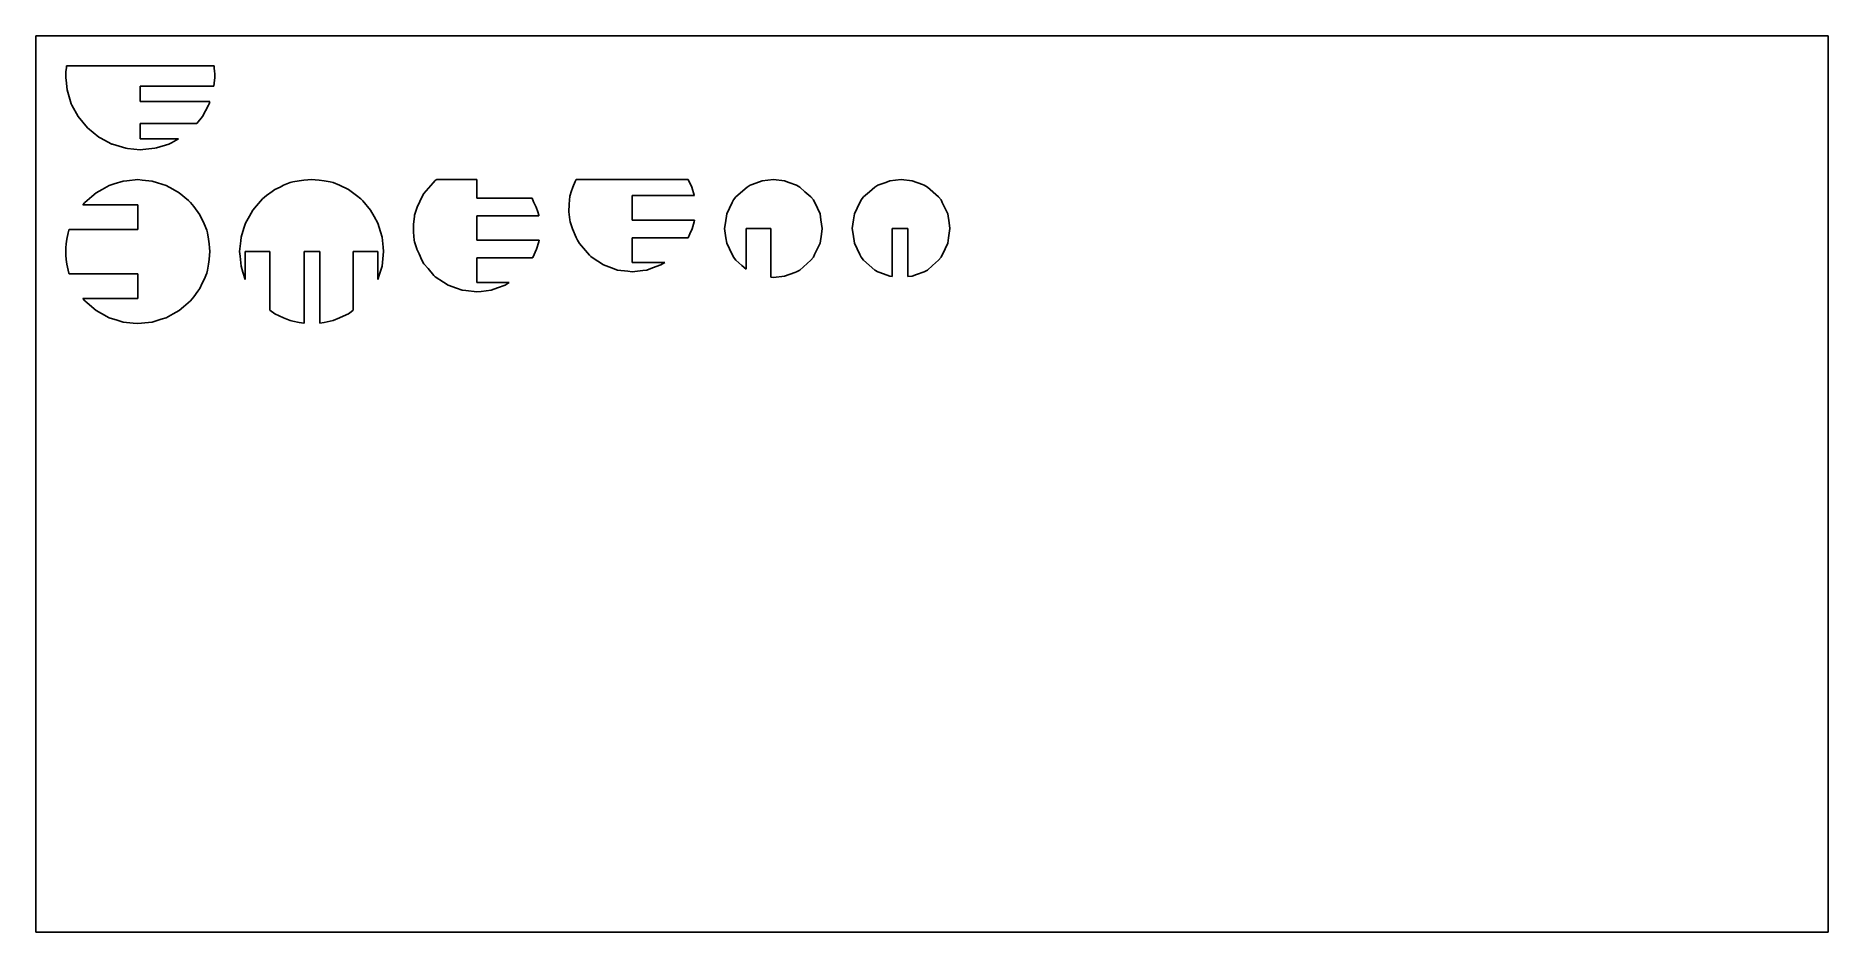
# Model space of a CAD drawing. Header units: metres. Extents: x 0 to 600, y 0 to 300.
import ezdxf

# ---------------------------------------------------------------- set-up
doc = ezdxf.new("R2010")
doc.units = ezdxf.units.M

msp = doc.modelspace()

# ---------------------------------------------------------------- linework, layer by layer
at = {"layer": 'C-1'}
for p, q in [((127.674285, 242.662691), (129.444748, 246.469775)), ((129.444748, 246.469775), (129.905241, 247.25164)), ((129.905241, 247.25164), (132.997356, 250.787625)), ((132.997356, 250.787625), (133.693655, 251.583877)), ((133.693655, 251.583877), (133.982871, 251.799285)), ((133.982871, 251.799285), (134.118439, 251.885439)), ((134.118439, 251.885439), (147.582911, 251.885439)), ((147.582911, 251.885439), (147.582911, 245.657908)), ((126.79617, 239.946165), (127.674285, 242.662691)), ((147.582911, 245.657908), (166.098628, 245.657908)), ((166.098628, 245.657908), (166.63899, 244.495951)), ((166.63899, 244.495951), (166.63899, 244.495951)), ((166.63899, 244.495951), (167.491537, 242.662691)), ((167.491537, 242.662691), (167.997732, 241.096733)), ((167.997732, 241.096733), (167.997732, 241.096733)), ((167.997732, 241.096733), (168.369652, 239.946165)), ((126.412862, 234.319433), (126.426867, 236.904323)), ((126.679159, 231.642101), (126.412862, 234.319433)), ((126.426867, 236.904323), (126.724017, 239.60345)), ((126.724017, 239.60345), (126.79617, 239.946165)), ((168.398955, 239.806979), (147.582911, 239.806979)), ((147.582911, 239.806979), (147.582911, 231.559606)), ((168.369652, 239.946165), (168.398955, 239.806979)), ((126.79617, 231.05857), (126.679159, 231.642101)), ((127.534272, 228.661186), (126.79617, 231.05857)), ((127.542599, 228.634142), (127.534272, 228.661186)), ((127.534272, 228.661186), (127.534272, 228.661186)), ((128.268526, 227.025298), (127.542599, 228.634142)), ((147.582911, 231.559606), (168.470121, 231.559606)), ((167.623223, 228.634142), (166.337287, 225.784177)), ((168.369652, 231.05857), (167.623223, 228.634142)), ((168.470121, 231.559606), (168.369652, 231.05857)), ((129.214064, 224.929743), (128.268526, 227.025298)), ((128.268526, 227.025298), (128.268526, 227.025298)), ((129.905241, 223.732285), (129.214064, 224.929743)), ((131.28756, 222.119318), (129.905241, 223.732285)), ((133.262315, 219.815063), (131.28756, 222.119318)), ((166.303221, 225.708678), (147.582911, 225.708678)), ((147.582911, 225.708678), (147.582911, 217.461304)), ((166.337287, 225.784177), (166.303221, 225.708678)), ((166.337287, 225.784177), (166.337287, 225.784177)), ((133.693655, 219.388474), (133.262315, 219.815063)), ((136.490747, 217.586782), (133.693655, 219.388474)), ((138.015825, 216.604434), (136.490747, 217.586782)), ((140.796292, 215.588013), (138.015825, 216.604434)), ((147.582911, 217.461304), (158.480272, 217.461304)), ((157.149997, 216.604434), (154.524375, 215.644617)), ((158.480272, 217.461304), (157.149997, 216.604434)), ((142.705653, 214.89003), (140.796292, 215.588013)), ((140.796292, 215.588013), (140.796292, 215.588013)), ((143.998202, 214.736617), (142.705653, 214.89003)), ((147.582911, 214.311147), (143.998202, 214.736617)), ((143.998202, 214.736617), (143.998202, 214.736617)), ((149.036576, 214.483683), (147.582911, 214.311147)), ((152.460169, 214.89003), (149.036576, 214.483683)), ((154.524375, 215.644617), (152.460169, 214.89003))]:
    msp.add_line(p, q, dxfattribs=at)
at = {"layer": 'C-2'}
for p, q in [((10.074187, 287.91132), (10.212197, 289.352306)), ((10.212197, 289.352306), (10.276189, 290)), ((10.276189, 290), (59.645354, 290)), ((59.645354, 290), (59.709345, 289.352306)), ((59.709345, 289.352306), (59.847355, 287.91132)), ((10, 286.846601), (10.001088, 286.926523)), ((10.000454, 286.767935), (10, 286.846601)), ((10.002543, 286.68417), (10.000454, 286.767935)), ((10.001088, 286.926523), (10.003944, 287.014482)), ((10.006728, 286.58716), (10.002543, 286.68417)), ((10.003944, 287.014482), (10.009241, 287.120229)), ((10.014124, 286.463256), (10.006728, 286.58716)), ((10.009241, 287.120229), (10.01855, 287.26175)), ((10.027409, 286.283594), (10.014124, 286.463256)), ((10.01855, 287.26175), (10.035857, 287.480984)), ((10.054289, 285.968681), (10.027409, 286.283594)), ((10.035857, 287.480984), (10.074187, 287.91132)), ((10.128305, 285.17696), (10.054289, 285.968681)), ((10.441139, 281.985667), (10.128305, 285.17696)), ((59.598775, 283.193202), (34.960771, 283.193202)), ((34.960771, 283.193202), (34.960771, 277.990089)), ((59.793237, 285.17696), (59.598775, 283.193202)), ((59.867254, 285.968681), (59.793237, 285.17696)), ((59.847355, 287.91132), (59.885685, 287.480984)), ((59.894133, 286.283594), (59.867254, 285.968681)), ((59.885685, 287.480984), (59.902992, 287.26175)), ((59.907418, 286.463256), (59.894133, 286.283594)), ((59.902992, 287.26175), (59.912301, 287.120229)), ((59.914814, 286.58716), (59.907418, 286.463256)), ((59.912301, 287.120229), (59.917598, 287.014482)), ((59.918999, 286.68417), (59.914814, 286.58716)), ((59.917598, 287.014482), (59.920454, 286.926523)), ((59.921088, 286.767935), (59.918999, 286.68417)), ((59.920454, 286.926523), (59.921542, 286.846601)), ((59.921542, 286.846601), (59.921088, 286.767935)), ((11.863782, 277.273636), (10.441139, 281.985667)), ((12.095181, 276.83867), (11.863782, 277.273636)), ((14.17403, 272.961543), (12.095181, 276.83867)), ((34.960771, 277.990089), (58.274069, 277.990089)), ((57.826362, 276.83867), (55.747512, 272.961543)), ((58.05776, 277.273636), (57.826362, 276.83867)), ((58.274069, 277.990089), (58.05776, 277.273636)), ((17.283102, 269.18494), (14.17403, 272.961543)), ((53.871952, 270.683291), (34.960771, 270.683291)), ((34.960771, 270.683291), (34.960771, 265.480178)), ((55.747512, 272.961543), (53.871952, 270.683291)), ((21.071516, 266.085562), (17.283102, 269.18494)), ((21.490535, 265.86229), (21.071516, 266.085562)), ((25.393685, 263.782517), (21.490535, 265.86229)), ((34.960771, 265.480178), (47.713891, 265.480178)), ((45.396246, 264.245233), (44.527857, 263.782517)), ((47.713891, 265.480178), (45.396246, 264.245233)), ((45.396246, 264.245233), (45.396246, 264.245233)), ((25.622622, 263.713286), (25.393685, 263.782517)), ((30.083513, 262.364309), (25.622622, 263.713286)), ((25.622622, 263.713286), (25.622622, 263.713286)), ((30.661827, 262.307527), (30.083513, 262.364309)), ((34.960771, 261.885439), (30.661827, 262.307527)), ((35.800392, 261.967876), (34.960771, 261.885439)), ((39.838029, 262.364309), (35.800392, 261.967876)), ((35.800392, 261.967876), (35.800392, 261.967876)), ((40.430167, 262.543372), (39.838029, 262.364309)), ((44.527857, 263.782517), (40.430167, 262.543372))]:
    msp.add_line(p, q, dxfattribs=at)
at = {"layer": 'C-3'}
for p, q in [((178.484126, 243.631854), (178.781275, 246.330981)), ((178.781275, 246.330981), (178.853428, 246.673696)), ((178.853428, 246.673696), (179.225348, 247.824264)), ((179.225348, 247.824264), (179.225349, 247.824264)), ((179.225349, 247.824264), (179.731543, 249.390222)), ((179.731543, 249.390222), (180.584091, 251.223482)), ((180.584091, 251.223482), (180.89193, 251.885439)), ((180.584091, 251.223482), (180.584091, 251.223482)), ((180.89193, 251.885439), (218.388409, 251.885439)), ((220.456214, 246.53451), (199.640169, 246.53451)), ((199.640169, 246.53451), (199.640169, 238.287137)), ((218.388409, 251.885439), (219.548796, 249.390222)), ((219.548796, 249.390222), (220.426911, 246.673696)), ((220.426911, 246.673696), (220.456214, 246.53451)), ((178.470121, 241.046964), (178.484126, 243.631854)), ((178.736417, 238.369632), (178.470121, 241.046964)), ((178.853428, 237.786101), (178.736417, 238.369632)), ((179.599857, 235.361673), (178.853428, 237.786101)), ((180.885793, 232.511707), (179.599857, 235.361673)), ((199.640169, 238.287137), (220.52738, 238.287137)), ((219.680482, 235.361673), (218.954554, 233.752829)), ((219.688808, 235.388717), (219.680482, 235.361673)), ((220.426911, 237.786101), (219.688808, 235.388717)), ((219.688808, 235.388717), (219.688808, 235.388717)), ((220.52738, 238.287137), (220.426911, 237.786101)), ((181.271322, 231.657274), (180.885793, 232.511707)), ((180.885793, 232.511707), (180.885793, 232.511707)), ((181.9625, 230.459816), (181.271322, 231.657274)), ((185.319574, 226.542594), (181.9625, 230.459816)), ((218.36048, 232.436208), (199.640169, 232.436208)), ((199.640169, 232.436208), (199.640169, 224.188835)), ((218.954554, 233.752829), (218.36048, 232.436208)), ((218.954554, 233.752829), (218.954554, 233.752829)), ((185.750914, 226.116004), (185.319574, 226.542594)), ((186.186498, 225.835432), (185.750914, 226.116004)), ((190.073083, 223.331965), (186.186498, 225.835432)), ((192.698705, 222.372148), (190.073083, 223.331965)), ((194.762912, 221.617561), (192.698705, 222.372148)), ((199.640169, 224.188835), (210.537532, 224.188835)), ((206.426788, 222.315543), (204.517427, 221.617561)), ((209.207256, 223.331965), (206.426788, 222.315543)), ((206.426788, 222.315543), (206.426788, 222.315543)), ((210.537532, 224.188835), (209.207256, 223.331965)), ((198.186505, 221.211213), (194.762912, 221.617561)), ((199.640169, 221.038678), (198.186505, 221.211213)), ((203.224878, 221.464148), (199.640169, 221.038678)), ((204.517427, 221.617561), (203.224878, 221.464148)), ((203.224878, 221.464148), (203.224878, 221.464148))]:
    msp.add_line(p, q, dxfattribs=at)
at = {"layer": 'sheet_boundary'}
for p, q in [((0, 300), (600, 300)), ((0, 0), (0, 300)), ((600, 300), (600, 0)), ((600, 0), (0, 0))]:
    msp.add_line(p, q, dxfattribs=at)
at = {"layer": 'Y-1'}
for p, q in [((233.512671, 245.081494), (234.370061, 246.104024)), ((234.370061, 246.104024), (238.093467, 249.403663)), ((238.093467, 249.403663), (239.131906, 250.003027)), ((239.131906, 250.003027), (239.743151, 250.220279)), ((239.743151, 250.220279), (239.743152, 250.220279)), ((239.743152, 250.220279), (243.168804, 251.43784)), ((243.168804, 251.43784), (246.898411, 251.885439)), ((246.898411, 251.885439), (250.628018, 251.43784)), ((250.628018, 251.43784), (252.047731, 250.93324)), ((252.047731, 250.93324), (254.664915, 250.003027)), ((254.664915, 250.003027), (255.703355, 249.403663)), ((255.703355, 249.403663), (257.46705, 247.840698)), ((257.46705, 247.840698), (259.426761, 246.104024)), ((259.426761, 246.104024), (260.28415, 245.081494)), ((230.825597, 237.444551), (231.280943, 240.391665)), ((231.280943, 240.391665), (233.120983, 244.258385)), ((233.120983, 244.258386), (233.512671, 245.081494)), ((233.120983, 244.258385), (233.120983, 244.258386)), ((260.28415, 245.081494), (261.614817, 242.285189)), ((261.614817, 242.285189), (262.515879, 240.391665)), ((262.515879, 240.391665), (262.824407, 238.394793)), ((230.52738, 235.514407), (230.825597, 237.444551)), ((231.011134, 232.383424), (230.52738, 235.514407)), ((246.003513, 235.514407), (237.75614, 235.514407)), ((237.75614, 235.514407), (237.75614, 221.924087)), ((246.003513, 219.250775), (246.003513, 235.514407)), ((262.824407, 238.394793), (263.269442, 235.514407)), ((263.269442, 235.514407), (262.971224, 233.584264)), ((231.280943, 230.63715), (231.011134, 232.383424)), ((231.011134, 232.383424), (231.011134, 232.383424)), ((232.182005, 228.743626), (231.280943, 230.63715)), ((233.512671, 225.947321), (232.182005, 228.743626)), ((262.515879, 230.63715), (260.675839, 226.770429)), ((262.971224, 233.584264), (262.515879, 230.63715)), ((234.370061, 224.92479), (233.512671, 225.947321)), ((236.329772, 223.188116), (234.370061, 224.92479)), ((237.75614, 221.924087), (236.329772, 223.188116)), ((259.426761, 224.924791), (255.703355, 221.625152)), ((260.28415, 225.947321), (259.426761, 224.924791)), ((260.675839, 226.770429), (260.28415, 225.947321)), ((260.675839, 226.770429), (260.675839, 226.770429)), ((246.898411, 219.143376), (246.003513, 219.250775)), ((250.628018, 219.590975), (246.898411, 219.143376)), ((254.05367, 220.808536), (250.628018, 219.590975)), ((254.664915, 221.025787), (254.05367, 220.808536)), ((254.05367, 220.808536), (254.05367, 220.808536)), ((255.703355, 221.625152), (254.664915, 221.025787))]:
    msp.add_line(p, q, dxfattribs=at)
at = {"layer": 'Y-2'}
for p, q in [((16.425546, 244.270469), (18.780701, 246.280539)), ((18.780701, 246.280539), (20.21396, 247.503794)), ((20.21396, 247.503794), (22.196988, 248.606107)), ((22.196988, 248.606107), (24.536129, 249.906373)), ((24.536129, 249.906373), (26.21311, 250.43541)), ((26.21311, 250.43541), (29.225958, 251.385873)), ((29.225958, 251.385873), (30.484706, 251.514803)), ((30.484706, 251.514803), (34.103216, 251.885439)), ((34.103216, 251.885439), (35.589061, 251.733247)), ((35.589061, 251.733247), (38.980473, 251.385873)), ((38.980473, 251.385873), (40.676389, 250.850862)), ((40.676389, 250.850862), (43.670302, 249.906373)), ((43.670302, 249.906373), (45.855988, 248.691408)), ((45.855988, 248.691408), (47.992471, 247.503794)), ((47.992471, 247.503794), (51.060924, 244.884939)), ((15.77384, 243.444626), (16.425546, 244.270469)), ((34.103216, 243.444626), (15.77384, 243.444626)), ((34.103216, 235.197252), (34.103216, 243.444626)), ((51.060924, 244.884939), (51.780885, 244.270469)), ((51.780885, 244.270469), (52.885217, 242.871058)), ((52.885217, 242.871058), (54.889957, 240.114555)), ((54.889957, 240.114555), (56.300827, 237.136009)), ((10.384283, 231.95834), (10.785314, 234.032223)), ((10.785314, 234.032223), (11.006227, 234.969784)), ((11.006227, 234.969784), (11.100668, 235.197252)), ((11.100668, 235.197252), (34.103216, 235.197252)), ((56.300827, 237.136009), (57.200204, 234.969784)), ((57.200204, 234.969784), (57.421117, 234.032223)), ((57.421117, 234.032223), (57.822148, 231.95834)), ((10, 227.782223), (10.037143, 229.025425)), ((10.037143, 229.025425), (10.156209, 230.371058)), ((10.156209, 230.371058), (10.384283, 231.95834)), ((57.822148, 231.95834), (58.050223, 230.371058)), ((58.050223, 230.371058), (58.169288, 229.025425)), ((58.169288, 229.025425), (58.206431, 227.782223)), ((10.037143, 226.539021), (10, 227.782223)), ((10.156209, 225.193388), (10.037143, 226.539021)), ((10.384283, 223.606107), (10.156209, 225.193388)), ((10.785314, 221.532223), (10.384283, 223.606107)), ((57.822148, 223.606107), (57.421117, 221.532223)), ((58.050223, 225.193388), (57.822148, 223.606107)), ((58.169288, 226.539021), (58.050223, 225.193388)), ((58.206431, 227.782223), (58.169288, 226.539021)), ((11.006227, 220.594662), (10.785314, 221.532223)), ((11.100668, 220.367194), (11.006227, 220.594662)), ((34.103216, 220.367194), (11.100668, 220.367194)), ((34.103216, 212.119821), (34.103216, 220.367194)), ((55.725378, 217.213584), (54.889957, 215.449892)), ((56.300827, 218.428437), (55.725378, 217.213584)), ((57.200204, 220.594662), (56.300827, 218.428437)), ((57.421117, 221.532223), (57.200204, 220.594662)), ((16.425546, 211.293977), (15.77384, 212.119821)), ((15.77384, 212.119821), (34.103216, 212.119821)), ((17.145507, 210.679507), (16.425546, 211.293977)), ((20.21396, 208.060652), (17.145507, 210.679507)), ((51.780885, 211.293977), (49.42573, 209.283907)), ((52.885217, 212.693388), (51.780885, 211.293977)), ((54.244951, 214.563012), (52.885217, 212.693388)), ((54.889957, 215.449892), (54.244951, 214.563012)), ((22.020716, 207.056325), (20.21396, 208.060652)), ((24.536129, 205.658073), (22.020716, 207.056325)), ((22.020716, 207.056325), (22.020716, 207.056325)), ((27.240641, 204.804881), (24.536129, 205.658073)), ((29.225958, 204.178573), (27.240641, 204.804882)), ((27.240641, 204.804882), (27.240641, 204.804881)), ((32.61737, 203.831199), (29.225958, 204.178573)), ((37.721726, 204.049643), (34.103216, 203.679007)), ((38.980473, 204.178573), (37.721726, 204.049643)), ((41.993322, 205.129036), (38.980473, 204.178573)), ((43.670302, 205.658073), (41.993322, 205.129036)), ((46.009443, 206.958339), (43.670302, 205.658073)), ((47.992471, 208.060652), (46.009443, 206.958339)), ((49.42573, 209.283907), (47.992471, 208.060652)), ((34.103216, 203.679007), (32.61737, 203.831199))]:
    msp.add_line(p, q, dxfattribs=at)
at = {"layer": 'Y-3'}
for p, q in [((75.821401, 245.459893), (77.220812, 246.564225)), ((77.220812, 246.564225), (79.090436, 247.923958)), ((79.090436, 247.923958), (79.977315, 248.568964)), ((79.977315, 248.568964), (81.741008, 249.404386)), ((81.741008, 249.404386), (82.95586, 249.979834)), ((82.95586, 249.979834), (85.122086, 250.879212)), ((85.122086, 250.879212), (86.059647, 251.100124)), ((86.059647, 251.100124), (88.13353, 251.501156)), ((88.13353, 251.501156), (89.720812, 251.72923)), ((89.720812, 251.72923), (91.066445, 251.848296)), ((91.066445, 251.848296), (92.309647, 251.885439)), ((92.309647, 251.885439), (93.552849, 251.848296)), ((93.552849, 251.848296), (94.898482, 251.72923)), ((94.898482, 251.72923), (96.485763, 251.501156)), ((96.485763, 251.501156), (98.559647, 251.100124)), ((98.559647, 251.100124), (99.497208, 250.879212)), ((99.497208, 250.879212), (101.663433, 249.979834)), ((101.663433, 249.979834), (104.641978, 248.568964)), ((104.641978, 248.568964), (107.398482, 246.564225)), ((107.398482, 246.564225), (108.797892, 245.459893)), ((71.485763, 239.68845), (72.588076, 241.671479)), ((72.588076, 241.671479), (73.811331, 243.104738)), ((73.811331, 243.104738), (75.821401, 245.459893)), ((108.797892, 245.459893), (109.412363, 244.739932)), ((109.412363, 244.739932), (112.031218, 241.671479)), ((112.031218, 241.671479), (113.218832, 239.534995)), ((68.705997, 232.659481), (69.65646, 235.672329)), ((69.65646, 235.672329), (70.185497, 237.349309)), ((70.185497, 237.349309), (71.485763, 239.68845)), ((113.218832, 239.534995), (114.433796, 237.349309)), ((114.433796, 237.349309), (115.378286, 234.355396)), ((115.378286, 234.355396), (115.913296, 232.659481)), ((68.206431, 227.782223), (68.577067, 231.400733)), ((68.577067, 231.400733), (68.705997, 232.659481)), ((115.913296, 232.659481), (116.260671, 229.268068)), ((116.260671, 229.268068), (116.412862, 227.782223)), ((68.358623, 226.296378), (68.206431, 227.782223)), ((68.705997, 222.904965), (68.358623, 226.296378)), ((69.332305, 220.919649), (68.705997, 222.904965)), ((78.374486, 227.782223), (70.127113, 227.782223)), ((70.127113, 227.782223), (70.127113, 218.400208)), ((78.374486, 208.161182), (78.374486, 227.782223)), ((95.060565, 227.782223), (89.857452, 227.782223)), ((89.857452, 227.782223), (89.857452, 203.823126)), ((95.060565, 203.858506), (95.060565, 227.782223)), ((114.492181, 227.782223), (106.244808, 227.782223)), ((106.244808, 227.782223), (106.244808, 208.161182)), ((114.492181, 218.400208), (114.492181, 227.782223)), ((115.913296, 222.904965), (114.962834, 219.892117)), ((116.042227, 224.163713), (115.913296, 222.904965)), ((116.412862, 227.782223), (116.042227, 224.163713)), ((70.127113, 218.400208), (69.332305, 220.919649)), ((69.332305, 220.919649), (69.332305, 220.919649)), ((114.962834, 219.892117), (114.492181, 218.400208)), ((79.977315, 206.995482), (78.374486, 208.161182)), ((82.955861, 205.584612), (79.977315, 206.995482)), ((85.122086, 204.685234), (82.955861, 205.584612)), ((86.059647, 204.464322), (85.122086, 204.685234)), ((88.13353, 204.06329), (86.059647, 204.464322)), ((89.720812, 203.835216), (88.13353, 204.06329)), ((96.485763, 204.06329), (95.060565, 203.858506)), ((98.559647, 204.464322), (96.485763, 204.06329)), ((99.497208, 204.685234), (98.559647, 204.464322)), ((101.663433, 205.584612), (99.497208, 204.685234)), ((102.878286, 206.16006), (101.663433, 205.584612)), ((104.641978, 206.995482), (102.878286, 206.16006)), ((105.528858, 207.640488), (104.641978, 206.995482)), ((106.244808, 208.161182), (105.528858, 207.640488)), ((89.857452, 203.823126), (89.720812, 203.835216))]:
    msp.add_line(p, q, dxfattribs=at)
at = {"layer": 'Y-4'}
for p, q in [((276.254734, 245.081494), (277.112124, 246.104024)), ((277.112124, 246.104024), (279.071835, 247.840698)), ((279.071835, 247.840698), (280.835529, 249.403663)), ((280.835529, 249.403663), (281.873969, 250.003027)), ((281.873969, 250.003027), (284.491153, 250.93324)), ((284.491153, 250.93324), (285.910867, 251.43784)), ((285.910867, 251.43784), (289.640474, 251.885439)), ((289.640474, 251.885439), (293.37008, 251.43784)), ((293.37008, 251.43784), (296.795733, 250.220279)), ((296.795733, 250.220279), (296.795733, 250.220279)), ((296.795733, 250.220279), (297.406978, 250.003027)), ((297.406978, 250.003027), (298.445418, 249.403663)), ((298.445418, 249.403663), (302.168823, 246.104024)), ((302.168823, 246.104024), (303.026213, 245.081494)), ((273.714478, 238.394793), (274.023006, 240.391665)), ((274.023006, 240.391665), (274.924068, 242.285189)), ((274.924068, 242.285189), (276.254734, 245.081494)), ((303.026213, 245.081494), (303.417902, 244.258386)), ((303.417902, 244.258386), (303.417902, 244.258385)), ((303.417902, 244.258385), (305.257942, 240.391665)), ((305.257942, 240.391665), (305.713287, 237.444551)), ((273.269442, 235.514407), (273.714478, 238.394793)), ((273.56766, 233.584264), (273.269442, 235.514407)), ((291.89352, 235.514407), (286.690406, 235.514407)), ((286.690406, 235.514407), (286.690406, 219.49742)), ((291.89352, 219.413769), (291.89352, 235.514407)), ((306.011505, 235.514407), (305.52775, 232.383424)), ((305.713287, 237.444551), (306.011505, 235.514407)), ((274.023006, 230.63715), (273.56766, 233.584264)), ((275.863046, 226.770429), (274.023006, 230.63715)), ((304.356879, 228.743626), (303.026213, 225.947321)), ((305.257942, 230.63715), (304.356879, 228.743626)), ((305.52775, 232.383424), (305.257942, 230.63715)), ((305.52775, 232.383424), (305.52775, 232.383424)), ((276.254734, 225.947321), (275.863046, 226.770429)), ((275.863046, 226.770429), (275.863046, 226.770429)), ((277.112124, 224.924791), (276.254734, 225.947321)), ((280.835529, 221.625152), (277.112124, 224.924791)), ((300.209113, 223.188116), (298.445418, 221.625152)), ((302.168823, 224.92479), (300.209113, 223.188116)), ((303.026213, 225.947321), (302.168823, 224.92479)), ((281.873969, 221.025787), (280.835529, 221.625152)), ((282.485214, 220.808536), (281.873969, 221.025787)), ((285.910867, 219.590975), (282.485214, 220.808536)), ((282.485214, 220.808536), (282.485214, 220.808536)), ((286.690406, 219.49742), (285.910867, 219.590975)), ((293.37008, 219.590975), (291.89352, 219.413769)), ((294.789794, 220.095575), (293.37008, 219.590975)), ((297.406978, 221.025787), (294.789794, 220.095575)), ((298.445418, 221.625152), (297.406978, 221.025787))]:
    msp.add_line(p, q, dxfattribs=at)

doc.saveas('drawing.dxf')
